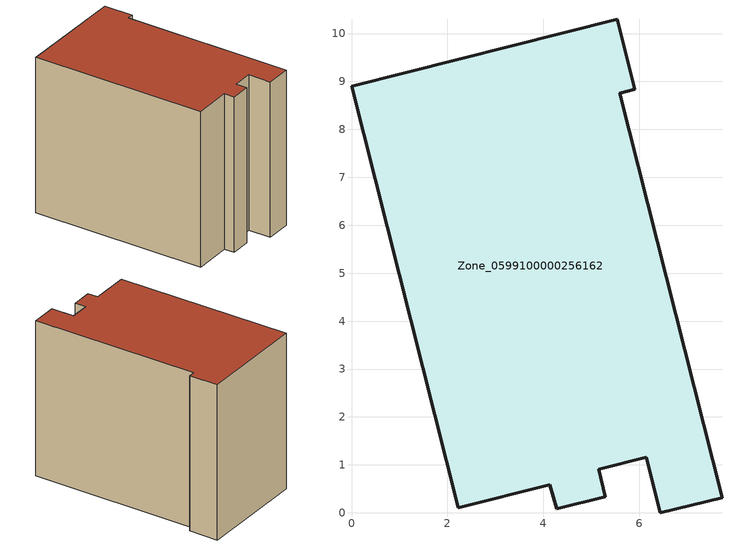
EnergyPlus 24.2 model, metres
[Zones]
Zone_0599100000256162
 floor ground (C_G): 5.55,10.3 5.91,8.84 5.6,8.76 7.73,0.32 6.44,0 6.15,1.16 5.16,0.91 5.3,0.33 4.28,0.08 4.14,0.59 2.23,0.11 0,8.9 z0
 wall outside (C_F): 5.16,0.91 6.15,1.16 6.44,0 7.73,0.32 5.6,8.76 5.91,8.84 5.55,10.3 0,8.9 2.23,0.11 4.14,0.59 4.28,0.08 5.3,0.33 5.16,0.91 z0:8.19
 roof outside (C_R): 7.73,0.32 5.6,8.76 5.91,8.84 5.55,10.3 0,8.9 2.23,0.11 4.14,0.59 4.28,0.08 5.3,0.33 5.16,0.91 6.15,1.16 6.44,0 z8.19
[BUILDING]
Pand.0599100000256162: North Axis=0; Terrain=City; Loads Convergence Tolerance Value=0.04; Temperature Convergence Tolerance Value=0.4; Solar Distribution=FullExterior; Maximum Number of Warmup Days=25; Minimum Number of Warmup Days=1
[Site:Location]
Rotterdam.The.Hague.AP_ZH_NLD Design_Conditions: Latitude=51.96; Longitude=4.45; Time Zone=1; Elevation=-4.5
[SITE:GROUNDTEMPERATURE:BUILDINGSURFACE]
18, 18, 18, 18, 18, 18, 18, 18, 18, 18, 18, 18
[MATERIAL] Thermal Absorptance=0.9; Solar Absorptance=0.7; Visible Absorptance=0.7
Name | Roughness | Thickness | Conductivity | Density | Specific Heat
G.TI.1975-1991 | MediumSmooth | 0.15 | 0.288461 | 540 | 1210
F.TI.1975-1991 | Rough | 0.3 | 0.230769 | 1920 | 840
R.TI.1975-1991 | MediumRough | 0.2 | 0.153846 | 1500 | 1000
[CONSTRUCTION]
C_G: G.TI.1975-1991
C_F: F.TI.1975-1991
C_R: R.TI.1975-1991
[ZONE]
Zone_0599100000256162: Type=1; Multiplier=1; Ceiling Height=Autocalculate; Volume=Autocalculate; Floor Area=autocalculate; Part of Total Floor Area=Yes
[ZONEINFILTRATION:DESIGNFLOWRATE]
Infil_Zone_0599100000256162: Zone or ZoneList or Space or SpaceList=Zone_0599100000256162; Schedule=AlwaysOn; Design Flow Rate Calculation Method=Flow/Area; Flow Rate per Floor Area=0.003; Constant Term Coefficient=1; Temperature Term Coefficient=0; Velocity Term Coefficient=0; Velocity Squared Term Coefficient=0
[HVACTEMPLATE:ZONE:IDEALLOADSAIRSYSTEM]
Zone_0599100000256162: Maximum Heating Supply Air Temperature=50; Minimum Cooling Supply Air Temperature=13; Maximum Heating Supply Air Humidity Ratio=0.0156; Minimum Cooling Supply Air Humidity Ratio=0.0077; Heating Limit=NoLimit; Cooling Limit=NoLimit; Dehumidification Control Type=ConstantSensibleHeatRatio; Cooling Sensible Heat Ratio=0.7; Dehumidification Setpoint=60; Humidification Control Type=None; Humidification Setpoint=30; Outdoor Air Method=None; Outdoor Air Flow Rate per Person=0.00944; Outdoor Air Flow Rate per Zone Floor Area=0; Outdoor Air Flow Rate per Zone=0; Demand Controlled Ventilation Type=None; Outdoor Air Economizer Type=NoEconomizer; Heat Recovery Type=None; Sensible Heat Recovery Effectiveness=0.7; Latent Heat Recovery Effectiveness=0.65
[ZONECONTROL:THERMOSTAT]
ThermostatControl_Zone_0599100000256162: Zone or ZoneList=Zone_0599100000256162; Control Type Schedule=DualSetpointControlType; Control 1=Thermostat_Zone_0599100000256162; Temperature Difference Between Cutout And Setpoint=0
[THERMOSTATSETPOINT:DUALSETPOINT]
Thermostat_Zone_0599100000256162: Heating Setpoint Temperature Schedule=HeatingSetpoint_Zone_0599100000256162; Cooling Setpoint Temperature Schedule=CoolingSetpoint_Zone_0599100000256162
[SCHEDULE:COMPACT]
HeatingSetpoint_Zone_0599100000256162: Through: 12/31, For: AllDays, Until: 24:00, 21
CoolingSetpoint_Zone_0599100000256162: Through: 12/31, For: AllDays, Until: 24:00, 24
DualSetpointControlType: Through: 12/31, For: AllDays, Until: 24:00, 4
AlwaysOn: Through: 12/31, For: AllDays, Until: 24:00, 1
